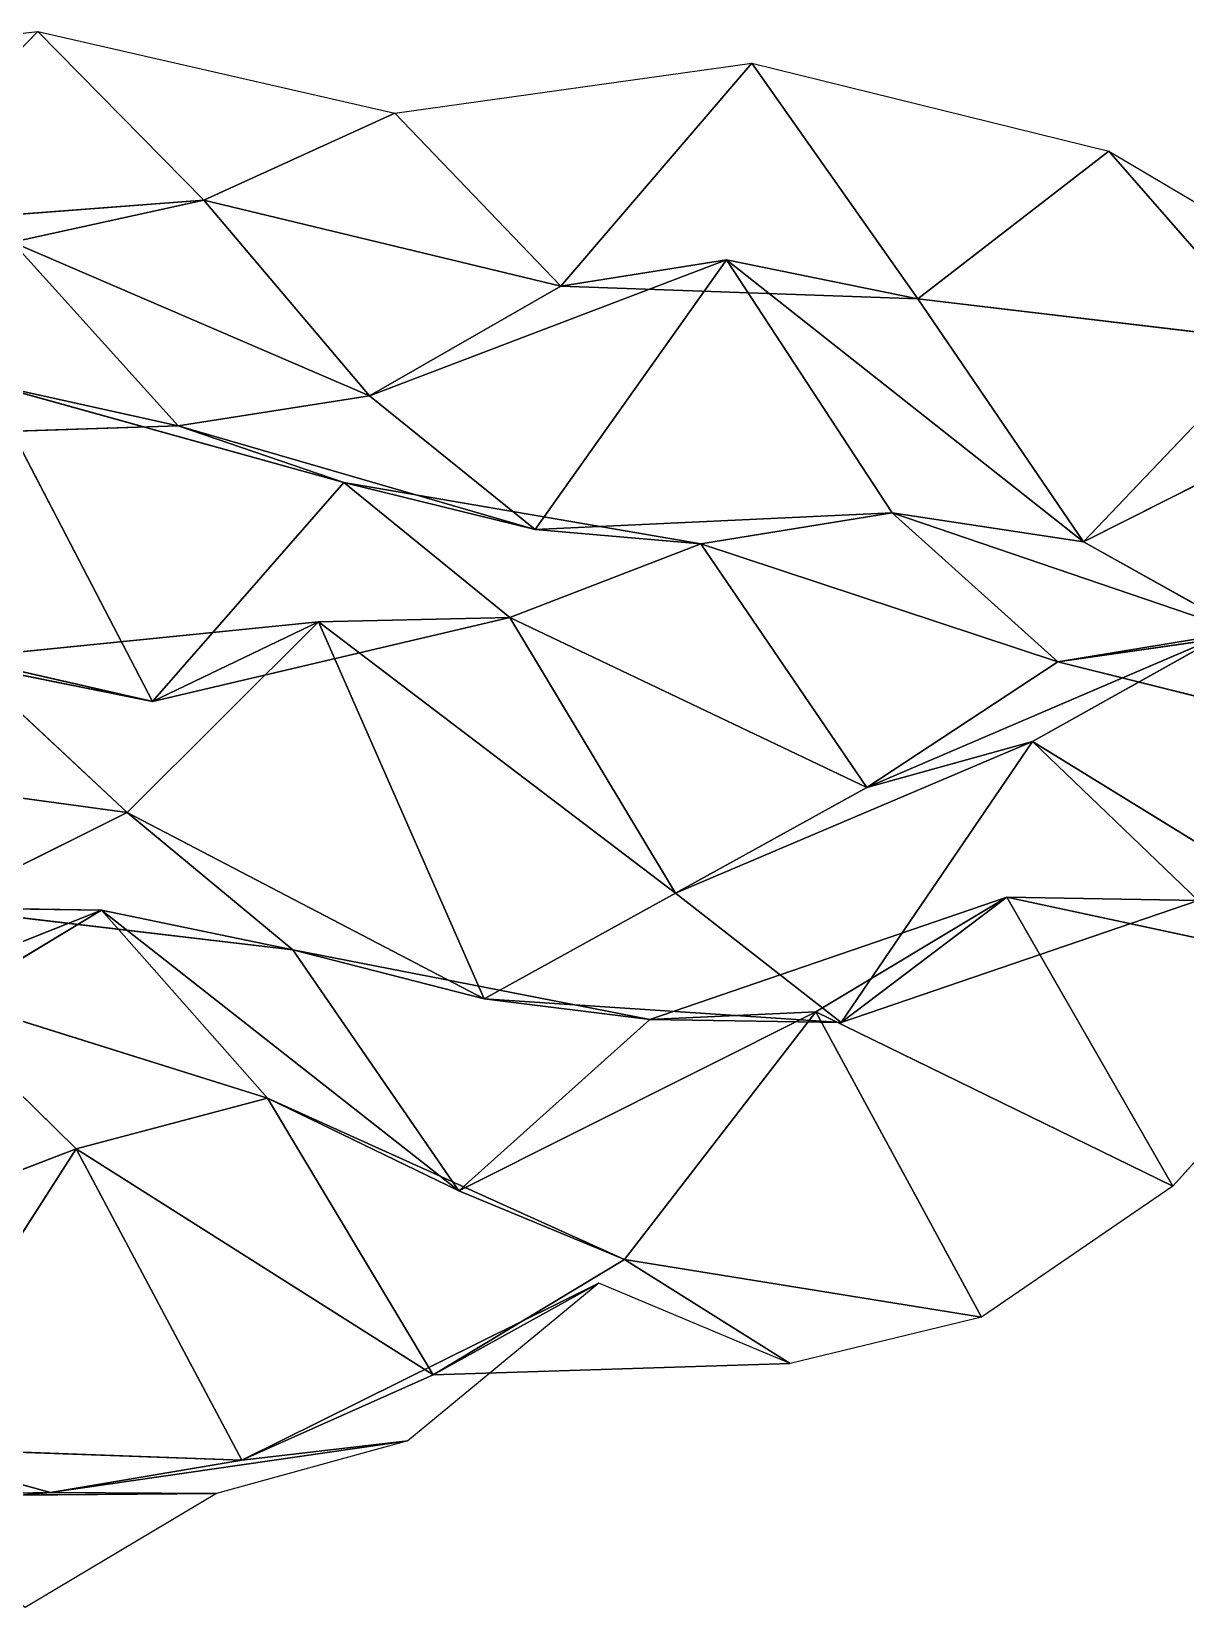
# Model space of a CAD drawing. Header units: metres. Extents: x -3703 to 431, y -1555 to 134.
# Drawn here: x 230.3 to 311.3, y 10.1 to 120.7 of the extents above; entities that cross this region are included whole.
import ezdxf

# ---------------------------------------------------------------- set-up
doc = ezdxf.new("R2010")
doc.units = ezdxf.units.M

msp = doc.modelspace()

# ---------------------------------------------------------------- linework, layer by layer
for p, q in [((205.71826, 117.92172, -383.809), (230.76224, 120.72812, -397.26773)), ((230.76224, 120.72812, -397.26773), (217.34583, 106.97769, -421.6885)), ((217.34583, 106.97769, -421.6885), (230.76224, 120.72812, -397.26773)), ((230.76224, 120.72812, -397.26773), (242.38977, 108.895706, -434.9486)), ((242.38977, 108.895706, -434.9486), (230.76224, 120.72812, -397.26773)), ((230.76224, 120.72812, -397.26773), (255.80618, 114.99167, -408.81622)), ((255.80618, 114.99167, -408.81622), (280.85016, 118.50208, -422.4324)), ((280.85016, 118.50208, -422.4324), (267.43375, 102.85484, -446.42902)), ((267.43375, 102.85484, -446.42902), (280.85016, 118.50208, -422.4324)), ((280.85016, 118.50208, -422.4324), (292.4777, 101.96406, -459.06107)), ((292.4777, 101.96406, -459.06107), (280.85016, 118.50208, -422.4324)), ((280.85016, 118.50208, -422.4324), (305.8941, 112.32383, -433.8821)), ((255.80618, 114.99167, -408.81622), (242.38977, 108.895706, -434.9486)), ((242.38977, 108.895706, -434.9486), (255.80618, 114.99167, -408.81622)), ((255.80618, 114.99167, -408.81622), (267.43375, 102.85484, -446.42902)), ((267.43375, 102.85484, -446.42902), (255.80618, 114.99167, -408.81622)), ((305.8941, 112.32383, -433.8821), (292.4777, 101.96406, -459.06107)), ((292.4777, 101.96406, -459.06107), (305.8941, 112.32383, -433.8821)), ((305.8941, 112.32383, -433.8821), (317.52167, 98.986145, -471.22638)), ((317.52167, 98.986145, -471.22638), (305.8941, 112.32383, -433.8821)), ((305.8941, 112.32383, -433.8821), (330.93808, 97.52103, -443.40332)), ((242.38977, 108.895706, -434.9486), (217.34583, 106.97769, -421.6885)), ((217.34583, 106.97769, -421.6885), (242.38977, 108.895706, -434.9486)), ((242.38977, 108.895706, -434.9486), (228.97339, 105.93273, -461.7815)), ((228.97339, 105.93273, -461.7815), (242.38977, 108.895706, -434.9486)), ((267.43375, 102.85484, -446.42902), (242.38977, 108.895706, -434.9486)), ((242.38977, 108.895706, -434.9486), (254.01733, 95.16102, -472.2041)), ((254.01733, 95.16102, -472.2041), (242.38977, 108.895706, -434.9486)), ((242.38977, 108.895706, -434.9486), (267.43375, 102.85484, -446.42902)), ((254.01733, 95.16102, -472.2041), (228.97339, 105.93273, -461.7815)), ((228.97339, 105.93273, -461.7815), (240.60092, 93.042854, -499.22592)), ((240.60092, 93.042854, -499.22592), (228.97339, 105.93273, -461.7815)), ((228.97339, 105.93273, -461.7815), (254.01733, 95.16102, -472.2041)), ((279.0613, 104.7063, -487.16968), (254.01733, 95.16102, -472.2041)), ((254.01733, 95.16102, -472.2041), (279.0613, 104.7063, -487.16968)), ((279.0613, 104.7063, -487.16968), (265.6449, 85.77674, -510.43237)), ((265.6449, 85.77674, -510.43237), (279.0613, 104.7063, -487.16968)), ((267.43375, 102.85484, -446.42902), (279.0613, 104.7063, -487.16968)), ((279.0613, 104.7063, -487.16968), (267.43375, 102.85484, -446.42902)), ((292.4777, 101.96406, -459.06107), (279.0613, 104.7063, -487.16968)), ((304.10526, 84.92396, -495.57745), (279.0613, 104.7063, -487.16968)), ((279.0613, 104.7063, -487.16968), (292.4777, 101.96406, -459.06107)), ((279.0613, 104.7063, -487.16968), (290.68884, 86.937485, -523.52313)), ((290.68884, 86.937485, -523.52313), (279.0613, 104.7063, -487.16968)), ((279.0613, 104.7063, -487.16968), (304.10526, 84.92396, -495.57745)), ((267.43375, 102.85484, -446.42902), (254.01733, 95.16102, -472.2041)), ((254.01733, 95.16102, -472.2041), (267.43375, 102.85484, -446.42902)), ((292.4777, 101.96406, -459.06107), (267.43375, 102.85484, -446.42902)), ((267.43375, 102.85484, -446.42902), (292.4777, 101.96406, -459.06107)), ((317.52167, 98.986145, -471.22638), (292.4777, 101.96406, -459.06107)), ((292.4777, 101.96406, -459.06107), (304.10526, 84.92396, -495.57745)), ((304.10526, 84.92396, -495.57745), (292.4777, 101.96406, -459.06107)), ((292.4777, 101.96406, -459.06107), (317.52167, 98.986145, -471.22638)), ((317.52167, 98.986145, -471.22638), (304.10526, 84.92396, -495.57745)), ((304.10526, 84.92396, -495.57745), (317.52167, 98.986145, -471.22638)), ((329.14923, 97.55286, -511.23254), (304.10526, 84.92396, -495.57745)), ((304.10526, 84.92396, -495.57745), (329.14923, 97.55286, -511.23254)), ((240.60092, 93.042854, -499.22592), (227.18451, 96.030426, -527.3894)), ((252.22849, 89.066826, -538.6635), (227.18451, 96.030426, -527.3894)), ((227.18451, 96.030426, -527.3894), (240.60092, 93.042854, -499.22592)), ((227.18451, 96.030426, -527.3894), (238.81207, 73.69917, -562.72266)), ((238.81207, 73.69917, -562.72266), (227.18451, 96.030426, -527.3894)), ((227.18451, 96.030426, -527.3894), (252.22849, 89.066826, -538.6635)), ((254.01733, 95.16102, -472.2041), (240.60092, 93.042854, -499.22592)), ((240.60092, 93.042854, -499.22592), (254.01733, 95.16102, -472.2041)), ((254.01733, 95.16102, -472.2041), (265.6449, 85.77674, -510.43237)), ((265.6449, 85.77674, -510.43237), (254.01733, 95.16102, -472.2041)), ((240.60092, 93.042854, -499.22592), (215.55698, 92.232025, -486.21338)), ((215.55698, 92.232025, -486.21338), (240.60092, 93.042854, -499.22592)), ((265.6449, 85.77674, -510.43237), (240.60092, 93.042854, -499.22592)), ((240.60092, 93.042854, -499.22592), (252.22849, 89.066826, -538.6635)), ((252.22849, 89.066826, -538.6635), (240.60092, 93.042854, -499.22592)), ((240.60092, 93.042854, -499.22592), (265.6449, 85.77674, -510.43237)), ((252.22849, 89.066826, -538.6635), (238.81207, 73.69917, -562.72266)), ((238.81207, 73.69917, -562.72266), (252.22849, 89.066826, -538.6635)), ((265.6449, 85.77674, -510.43237), (252.22849, 89.066826, -538.6635)), ((277.27243, 84.775696, -550.53516), (252.22849, 89.066826, -538.6635)), ((252.22849, 89.066826, -538.6635), (265.6449, 85.77674, -510.43237)), ((252.22849, 89.066826, -538.6635), (263.85602, 79.59709, -576.8727)), ((263.85602, 79.59709, -576.8727), (252.22849, 89.066826, -538.6635)), ((252.22849, 89.066826, -538.6635), (277.27243, 84.775696, -550.53516)), ((290.68884, 86.937485, -523.52313), (265.6449, 85.77674, -510.43237)), ((265.6449, 85.77674, -510.43237), (290.68884, 86.937485, -523.52313)), ((290.68884, 86.937485, -523.52313), (277.27243, 84.775696, -550.53516)), ((277.27243, 84.775696, -550.53516), (290.68884, 86.937485, -523.52313)), ((304.10526, 84.92396, -495.57745), (290.68884, 86.937485, -523.52313)), ((315.73282, 78.41283, -534.4482), (290.68884, 86.937485, -523.52313)), ((290.68884, 86.937485, -523.52313), (304.10526, 84.92396, -495.57745)), ((290.68884, 86.937485, -523.52313), (302.3164, 76.49848, -561.51556)), ((302.3164, 76.49848, -561.51556), (290.68884, 86.937485, -523.52313)), ((290.68884, 86.937485, -523.52313), (315.73282, 78.41283, -534.4482)), ((265.6449, 85.77674, -510.43237), (277.27243, 84.775696, -550.53516)), ((277.27243, 84.775696, -550.53516), (265.6449, 85.77674, -510.43237)), ((277.27243, 84.775696, -550.53516), (263.85602, 79.59709, -576.8727)), ((263.85602, 79.59709, -576.8727), (277.27243, 84.775696, -550.53516)), ((302.3164, 76.49848, -561.51556), (277.27243, 84.775696, -550.53516)), ((277.27243, 84.775696, -550.53516), (288.9, 67.66644, -587.03613)), ((288.9, 67.66644, -587.03613), (277.27243, 84.775696, -550.53516)), ((277.27243, 84.775696, -550.53516), (302.3164, 76.49848, -561.51556)), ((304.10526, 84.92396, -495.57745), (315.73282, 78.41283, -534.4482)), ((315.73282, 78.41283, -534.4482), (304.10526, 84.92396, -495.57745)), ((238.81207, 73.69917, -562.72266), (213.76811, 78.747375, -551.02026)), ((213.76811, 78.747375, -551.02026), (238.81207, 73.69917, -562.72266)), ((250.4396, 79.289, -604.2992), (225.39566, 76.76367, -590.9033)), ((225.39566, 76.76367, -590.9033), (250.4396, 79.289, -604.2992)), ((250.4396, 79.289, -604.2992), (237.02322, 65.90936, -628.8029)), ((237.02322, 65.90936, -628.8029), (250.4396, 79.289, -604.2992)), ((263.85602, 79.59709, -576.8727), (238.81207, 73.69917, -562.72266)), ((238.81207, 73.69917, -562.72266), (263.85602, 79.59709, -576.8727)), ((238.81207, 73.69917, -562.72266), (250.4396, 79.289, -604.2992)), ((250.4396, 79.289, -604.2992), (238.81207, 73.69917, -562.72266)), ((263.85602, 79.59709, -576.8727), (250.4396, 79.289, -604.2992)), ((250.4396, 79.289, -604.2992), (263.85602, 79.59709, -576.8727)), ((275.48358, 60.26129, -612.87573), (250.4396, 79.289, -604.2992)), ((250.4396, 79.289, -604.2992), (262.06717, 52.843414, -638.7125)), ((262.06717, 52.843414, -638.7125), (250.4396, 79.289, -604.2992)), ((250.4396, 79.289, -604.2992), (275.48358, 60.26129, -612.87573)), ((288.9, 67.66644, -587.03613), (263.85602, 79.59709, -576.8727)), ((263.85602, 79.59709, -576.8727), (275.48358, 60.26129, -612.87573)), ((275.48358, 60.26129, -612.87573), (263.85602, 79.59709, -576.8727)), ((263.85602, 79.59709, -576.8727), (288.9, 67.66644, -587.03613)), ((313.94397, 78.41585, -602.271), (288.9, 67.66644, -587.03613)), ((288.9, 67.66644, -587.03613), (313.94397, 78.41585, -602.271)), ((313.94397, 78.41585, -602.271), (300.52756, 70.897125, -628.0852)), ((300.52756, 70.897125, -628.0852), (313.94397, 78.41585, -602.271)), ((302.3164, 76.49848, -561.51556), (313.94397, 78.41585, -602.271)), ((313.94397, 78.41585, -602.271), (302.3164, 76.49848, -561.51556)), ((315.73282, 78.41283, -534.4482), (302.3164, 76.49848, -561.51556)), ((302.3164, 76.49848, -561.51556), (315.73282, 78.41283, -534.4482)), ((238.81207, 73.69917, -562.72266), (225.39566, 76.76367, -590.9033)), ((225.39566, 76.76367, -590.9033), (238.81207, 73.69917, -562.72266)), ((225.39566, 76.76367, -590.9033), (237.02322, 65.90936, -628.8029)), ((237.02322, 65.90936, -628.8029), (225.39566, 76.76367, -590.9033)), ((302.3164, 76.49848, -561.51556), (288.9, 67.66644, -587.03613)), ((288.9, 67.66644, -587.03613), (302.3164, 76.49848, -561.51556)), ((327.36038, 70.226555, -572.94434), (302.3164, 76.49848, -561.51556)), ((302.3164, 76.49848, -561.51556), (327.36038, 70.226555, -572.94434)), ((300.52756, 70.897125, -628.0852), (275.48358, 60.26129, -612.87573)), ((275.48358, 60.26129, -612.87573), (300.52756, 70.897125, -628.0852)), ((300.52756, 70.897125, -628.0852), (287.11115, 51.169464, -651.16943)), ((287.11115, 51.169464, -651.16943), (300.52756, 70.897125, -628.0852)), ((288.9, 67.66644, -587.03613), (300.52756, 70.897125, -628.0852)), ((300.52756, 70.897125, -628.0852), (288.9, 67.66644, -587.03613)), ((325.5715, 55.47203, -637.4673), (300.52756, 70.897125, -628.0852)), ((300.52756, 70.897125, -628.0852), (312.1551, 59.72915, -665.9147)), ((312.1551, 59.72915, -665.9147), (300.52756, 70.897125, -628.0852)), ((300.52756, 70.897125, -628.0852), (325.5715, 55.47203, -637.4673)), ((237.02322, 65.90936, -628.8029), (211.97925, 69.33709, -616.73816)), ((211.97925, 69.33709, -616.73816), (237.02322, 65.90936, -628.8029)), ((288.9, 67.66644, -587.03613), (275.48358, 60.26129, -612.87573)), ((275.48358, 60.26129, -612.87573), (288.9, 67.66644, -587.03613)), ((237.02322, 65.90936, -628.8029), (223.60681, 59.232864, -654.8054)), ((223.60681, 59.232864, -654.8054), (237.02322, 65.90936, -628.8029)), ((262.06717, 52.843414, -638.7125), (237.02322, 65.90936, -628.8029)), ((237.02322, 65.90936, -628.8029), (248.65076, 56.280655, -666.97656)), ((248.65076, 56.280655, -666.97656), (237.02322, 65.90936, -628.8029)), ((237.02322, 65.90936, -628.8029), (262.06717, 52.843414, -638.7125)), ((275.48358, 60.26129, -612.87573), (262.06717, 52.843414, -638.7125)), ((262.06717, 52.843414, -638.7125), (275.48358, 60.26129, -612.87573)), ((298.73868, 59.96795, -693.4635), (273.69473, 51.378815, -678.7117)), ((273.69473, 51.378815, -678.7117), (298.73868, 59.96795, -693.4635)), ((275.48358, 60.26129, -612.87573), (287.11115, 51.169464, -651.16943)), ((287.11115, 51.169464, -651.16943), (275.48358, 60.26129, -612.87573)), ((298.73868, 59.96795, -693.4635), (285.32227, 51.921234, -719.15967)), ((285.32227, 51.921234, -719.15967), (298.73868, 59.96795, -693.4635)), ((287.11115, 51.169464, -651.16943), (298.73868, 59.96795, -693.4635)), ((298.73868, 59.96795, -693.4635), (287.11115, 51.169464, -651.16943)), ((312.1551, 59.72915, -665.9147), (287.11115, 51.169464, -651.16943)), ((287.11115, 51.169464, -651.16943), (312.1551, 59.72915, -665.9147)), ((312.1551, 59.72915, -665.9147), (298.73868, 59.96795, -693.4635)), ((323.78265, 54.594475, -705.09314), (298.73868, 59.96795, -693.4635)), ((298.73868, 59.96795, -693.4635), (312.1551, 59.72915, -665.9147)), ((298.73868, 59.96795, -693.4635), (310.36624, 39.685257, -729.25476)), ((310.36624, 39.685257, -729.25476), (298.73868, 59.96795, -693.4635)), ((298.73868, 59.96795, -693.4635), (323.78265, 54.594475, -705.09314)), ((235.23434, 59.055023, -695.0924), (210.1904, 43.939247, -678.88116)), ((210.1904, 43.939247, -678.88116), (235.23434, 59.055023, -695.0924)), ((235.23434, 59.055023, -695.0924), (221.81796, 53.731186, -721.39734)), ((221.81796, 53.731186, -721.39734), (235.23434, 59.055023, -695.0924)), ((248.65076, 56.280655, -666.97656), (223.60681, 59.232864, -654.8054)), ((223.60681, 59.232864, -654.8054), (235.23434, 59.055023, -695.0924)), ((235.23434, 59.055023, -695.0924), (223.60681, 59.232864, -654.8054)), ((223.60681, 59.232864, -654.8054), (248.65076, 56.280655, -666.97656)), ((248.65076, 56.280655, -666.97656), (235.23434, 59.055023, -695.0924)), ((260.27832, 39.358482, -703.5193), (235.23434, 59.055023, -695.0924)), ((235.23434, 59.055023, -695.0924), (248.65076, 56.280655, -666.97656)), ((235.23434, 59.055023, -695.0924), (246.86194, 45.86779, -732.47034)), ((246.86194, 45.86779, -732.47034), (235.23434, 59.055023, -695.0924)), ((235.23434, 59.055023, -695.0924), (260.27832, 39.358482, -703.5193)), ((262.06717, 52.843414, -638.7125), (248.65076, 56.280655, -666.97656)), ((273.69473, 51.378815, -678.7117), (248.65076, 56.280655, -666.97656)), ((248.65076, 56.280655, -666.97656), (262.06717, 52.843414, -638.7125)), ((248.65076, 56.280655, -666.97656), (260.27832, 39.358482, -703.5193)), ((260.27832, 39.358482, -703.5193), (248.65076, 56.280655, -666.97656)), ((248.65076, 56.280655, -666.97656), (273.69473, 51.378815, -678.7117)), ((323.78265, 54.594475, -705.09314), (310.36624, 39.685257, -729.25476)), ((246.86194, 45.86779, -732.47034), (221.81796, 53.731186, -721.39734)), ((221.81796, 53.731186, -721.39734), (233.44553, 42.30082, -759.16815)), ((233.44553, 42.30082, -759.16815), (221.81796, 53.731186, -721.39734)), ((221.81796, 53.731186, -721.39734), (246.86194, 45.86779, -732.47034)), ((287.11115, 51.169464, -651.16943), (262.06717, 52.843414, -638.7125)), ((262.06717, 52.843414, -638.7125), (273.69473, 51.378815, -678.7117)), ((273.69473, 51.378815, -678.7117), (262.06717, 52.843414, -638.7125)), ((262.06717, 52.843414, -638.7125), (287.11115, 51.169464, -651.16943)), ((285.32227, 51.921234, -719.15967), (260.27832, 39.358482, -703.5193)), ((260.27832, 39.358482, -703.5193), (285.32227, 51.921234, -719.15967)), ((273.69473, 51.378815, -678.7117), (260.27832, 39.358482, -703.5193)), ((260.27832, 39.358482, -703.5193), (273.69473, 51.378815, -678.7117)), ((285.32227, 51.921234, -719.15967), (271.90588, 34.54648, -742.77)), ((271.90588, 34.54648, -742.77), (285.32227, 51.921234, -719.15967)), ((273.69473, 51.378815, -678.7117), (285.32227, 51.921234, -719.15967)), ((285.32227, 51.921234, -719.15967), (273.69473, 51.378815, -678.7117)), ((287.11115, 51.169464, -651.16943), (273.69473, 51.378815, -678.7117)), ((273.69473, 51.378815, -678.7117), (287.11115, 51.169464, -651.16943)), ((310.36624, 39.685257, -729.25476), (285.32227, 51.921234, -719.15967)), ((285.32227, 51.921234, -719.15967), (296.94986, 30.507553, -754.698)), ((296.94986, 30.507553, -754.698), (285.32227, 51.921234, -719.15967)), ((285.32227, 51.921234, -719.15967), (310.36624, 39.685257, -729.25476)), ((246.86194, 45.86779, -732.47034), (233.44553, 42.30082, -759.16815)), ((233.44553, 42.30082, -759.16815), (246.86194, 45.86779, -732.47034)), ((260.27832, 39.358482, -703.5193), (246.86194, 45.86779, -732.47034)), ((271.90588, 34.54648, -742.77), (246.86194, 45.86779, -732.47034)), ((246.86194, 45.86779, -732.47034), (260.27832, 39.358482, -703.5193)), ((246.86194, 45.86779, -732.47034), (258.48947, 26.440887, -768.453)), ((258.48947, 26.440887, -768.453), (246.86194, 45.86779, -732.47034)), ((246.86194, 45.86779, -732.47034), (271.90588, 34.54648, -742.77)), ((233.44553, 42.30082, -759.16815), (208.40155, 32.714767, -744.1935)), ((208.40155, 32.714767, -744.1935), (233.44553, 42.30082, -759.16815)), ((233.44553, 42.30082, -759.16815), (220.02911, 21.362495, -781.9816)), ((220.02911, 21.362495, -781.9816), (233.44553, 42.30082, -759.16815)), ((258.48947, 26.440887, -768.453), (233.44553, 42.30082, -759.16815)), ((233.44553, 42.30082, -759.16815), (245.07306, 20.449074, -794.60864)), ((245.07306, 20.449074, -794.60864), (233.44553, 42.30082, -759.16815)), ((233.44553, 42.30082, -759.16815), (258.48947, 26.440887, -768.453)), ((260.27832, 39.358482, -703.5193), (271.90588, 34.54648, -742.77)), ((271.90588, 34.54648, -742.77), (260.27832, 39.358482, -703.5193)), ((310.36624, 39.685257, -729.25476), (296.94986, 30.507553, -754.698)), ((271.90588, 34.54648, -742.77), (258.48947, 26.440887, -768.453)), ((258.48947, 26.440887, -768.453), (271.90588, 34.54648, -742.77)), ((296.94986, 30.507553, -754.698), (271.90588, 34.54648, -742.77)), ((271.90588, 34.54648, -742.77), (283.53345, 27.248474, -781.4647)), ((283.53345, 27.248474, -781.4647), (271.90588, 34.54648, -742.77)), ((271.90588, 34.54648, -742.77), (296.94986, 30.507553, -754.698)), ((270.11703, 32.87181, -810.21765), (245.07306, 20.449074, -794.60864)), ((245.07306, 20.449074, -794.60864), (270.11703, 32.87181, -810.21765)), ((270.11703, 32.87181, -810.21765), (256.70062, 21.822166, -835.2423)), ((258.48947, 26.440887, -768.453), (270.11703, 32.87181, -810.21765)), ((270.11703, 32.87181, -810.21765), (258.48947, 26.440887, -768.453)), ((283.53345, 27.248474, -781.4647), (270.11703, 32.87181, -810.21765)), ((296.94986, 30.507553, -754.698), (283.53345, 27.248474, -781.4647)), ((283.53345, 27.248474, -781.4647), (258.48947, 26.440887, -768.453)), ((258.48947, 26.440887, -768.453), (283.53345, 27.248474, -781.4647)), ((258.48947, 26.440887, -768.453), (245.07306, 20.449074, -794.60864)), ((245.07306, 20.449074, -794.60864), (258.48947, 26.440887, -768.453)), ((245.07306, 20.449074, -794.60864), (220.02911, 21.362495, -781.9816)), ((220.02911, 21.362495, -781.9816), (231.65665, 18.197525, -821.6006)), ((231.65665, 18.197525, -821.6006), (220.02911, 21.362495, -781.9816)), ((220.02911, 21.362495, -781.9816), (245.07306, 20.449074, -794.60864)), ((256.70062, 21.822166, -835.2423), (231.65665, 18.197525, -821.6006)), ((231.65665, 18.197525, -821.6006), (256.70062, 21.822166, -835.2423)), ((256.70062, 21.822166, -835.2423), (243.28421, 18.118896, -861.90967)), ((245.07306, 20.449074, -794.60864), (256.70062, 21.822166, -835.2423)), ((256.70062, 21.822166, -835.2423), (245.07306, 20.449074, -794.60864)), ((245.07306, 20.449074, -794.60864), (231.65665, 18.197525, -821.6006)), ((231.65665, 18.197525, -821.6006), (245.07306, 20.449074, -794.60864)), ((231.65665, 18.197525, -821.6006), (206.6127, 15.92305, -808.2608)), ((206.6127, 15.92305, -808.2608), (231.65665, 18.197525, -821.6006)), ((231.65665, 18.197525, -821.6006), (218.24023, 17.917671, -849.03345)), ((218.24023, 17.917671, -849.03345), (231.65665, 18.197525, -821.6006)), ((243.28421, 18.118896, -861.90967), (218.24023, 17.917671, -849.03345)), ((218.24023, 17.917671, -849.03345), (243.28421, 18.118896, -861.90967)), ((243.28421, 18.118896, -861.90967), (229.8678, 10.1213, -887.6168)), ((231.65665, 18.197525, -821.6006), (243.28421, 18.118896, -861.90967)), ((243.28421, 18.118896, -861.90967), (231.65665, 18.197525, -821.6006))]:
    msp.add_line(p, q)
for points in [[(217.34583, 106.97769, -421.6885), (205.71826, 117.92172, -383.809), (230.76224, 120.72812, -397.26773), (230.76234, 120.72822, -397.26764)], [(230.76224, 120.72812, -397.26773), (242.38977, 108.895706, -434.9486), (217.34583, 106.97769, -421.6885), (217.34593, 106.97779, -421.68842)], [(242.38977, 108.895706, -434.9486), (230.76224, 120.72812, -397.26773), (255.80618, 114.99167, -408.81622), (255.80629, 114.99177, -408.81613)], [(267.43375, 102.85484, -446.42902), (255.80618, 114.99167, -408.81622), (280.85016, 118.50208, -422.4324), (280.85025, 118.50218, -422.4323)], [(280.85016, 118.50208, -422.4324), (292.4777, 101.96406, -459.06107), (267.43375, 102.85484, -446.42902), (267.43384, 102.85494, -446.42892)], [(292.4777, 101.96406, -459.06107), (280.85016, 118.50208, -422.4324), (305.8941, 112.32383, -433.8821), (305.8942, 112.32393, -433.88202)], [(255.80618, 114.99167, -408.81622), (267.43375, 102.85484, -446.42902), (242.38977, 108.895706, -434.9486), (242.38988, 108.895805, -434.94852)], [(305.8941, 112.32383, -433.8821), (317.52167, 98.986145, -471.22638), (292.4777, 101.96406, -459.06107), (292.47778, 101.96416, -459.06097)], [(317.52167, 98.986145, -471.22638), (305.8941, 112.32383, -433.8821), (330.93808, 97.52103, -443.40332), (330.93817, 97.521126, -443.40323)], [(228.97339, 105.93273, -461.7815), (217.34583, 106.97769, -421.6885), (242.38977, 108.895706, -434.9486), (242.38988, 108.895805, -434.94852)], [(242.38977, 108.895706, -434.9486), (254.01733, 95.16102, -472.2041), (228.97339, 105.93273, -461.7815), (228.9735, 105.93283, -461.7814)], [(254.01733, 95.16102, -472.2041), (242.38977, 108.895706, -434.9486), (267.43375, 102.85484, -446.42902), (267.43384, 102.85494, -446.42892)], [(228.97339, 105.93273, -461.7815), (240.60092, 93.042854, -499.22592), (215.55698, 92.232025, -486.21338), (215.55708, 92.232124, -486.2133)], [(240.60092, 93.042854, -499.22592), (228.97339, 105.93273, -461.7815), (254.01733, 95.16102, -472.2041), (254.01744, 95.16112, -472.204)], [(265.6449, 85.77674, -510.43237), (254.01733, 95.16102, -472.2041), (279.0613, 104.7063, -487.16968), (279.0614, 104.7064, -487.1696)], [(267.43375, 102.85484, -446.42902), (279.0613, 104.7063, -487.16968), (254.01733, 95.16102, -472.2041), (254.01744, 95.16112, -472.204)], [(279.0613, 104.7063, -487.16968), (290.68884, 86.937485, -523.52313), (265.6449, 85.77674, -510.43237), (265.645, 85.77684, -510.43228)], [(279.0613, 104.7063, -487.16968), (267.43375, 102.85484, -446.42902), (292.4777, 101.96406, -459.06107), (292.47778, 101.96416, -459.06097)], [(292.4777, 101.96406, -459.06107), (304.10526, 84.92396, -495.57745), (279.0613, 104.7063, -487.16968), (279.0614, 104.7064, -487.1696)], [(290.68884, 86.937485, -523.52313), (279.0613, 104.7063, -487.16968), (304.10526, 84.92396, -495.57745), (304.10535, 84.92406, -495.57736)], [(304.10526, 84.92396, -495.57745), (292.4777, 101.96406, -459.06107), (317.52167, 98.986145, -471.22638), (317.52176, 98.986244, -471.2263)], [(317.52167, 98.986145, -471.22638), (329.14923, 97.55286, -511.23254), (304.10526, 84.92396, -495.57745), (304.10535, 84.92406, -495.57736)], [(315.73282, 78.41283, -534.4482), (304.10526, 84.92396, -495.57745), (329.14923, 97.55286, -511.23254), (329.14932, 97.552956, -511.23245)], [(227.18451, 96.030426, -527.3894), (238.81207, 73.69917, -562.72266), (213.76811, 78.747375, -551.02026), (213.76822, 78.747475, -551.02014)], [(227.18451, 96.030426, -527.3894), (215.55698, 92.232025, -486.21338), (240.60092, 93.042854, -499.22592), (240.60103, 93.04295, -499.22583)], [(240.60092, 93.042854, -499.22592), (252.22849, 89.066826, -538.6635), (227.18451, 96.030426, -527.3894), (227.18462, 96.030525, -527.3893)], [(238.81207, 73.69917, -562.72266), (227.18451, 96.030426, -527.3894), (252.22849, 89.066826, -538.6635), (252.22859, 89.066925, -538.6634)], [(254.01733, 95.16102, -472.2041), (265.6449, 85.77674, -510.43237), (240.60092, 93.042854, -499.22592), (240.60103, 93.04295, -499.22583)], [(252.22849, 89.066826, -538.6635), (240.60092, 93.042854, -499.22592), (265.6449, 85.77674, -510.43237), (265.645, 85.77684, -510.43228)], [(252.22849, 89.066826, -538.6635), (263.85602, 79.59709, -576.8727), (238.81207, 73.69917, -562.72266), (238.81218, 73.69927, -562.72253)], [(265.6449, 85.77674, -510.43237), (277.27243, 84.775696, -550.53516), (252.22849, 89.066826, -538.6635), (252.22859, 89.066925, -538.6634)], [(263.85602, 79.59709, -576.8727), (252.22849, 89.066826, -538.6635), (277.27243, 84.775696, -550.53516), (277.27252, 84.775795, -550.53503)], [(277.27243, 84.775696, -550.53516), (265.6449, 85.77674, -510.43237), (290.68884, 86.937485, -523.52313), (290.68893, 86.937584, -523.523)], [(290.68884, 86.937485, -523.52313), (302.3164, 76.49848, -561.51556), (277.27243, 84.775696, -550.53516), (277.27252, 84.775795, -550.53503)], [(304.10526, 84.92396, -495.57745), (315.73282, 78.41283, -534.4482), (290.68884, 86.937485, -523.52313), (290.68893, 86.937584, -523.523)], [(302.3164, 76.49848, -561.51556), (290.68884, 86.937485, -523.52313), (315.73282, 78.41283, -534.4482), (315.7329, 78.412926, -534.44806)], [(277.27243, 84.775696, -550.53516), (288.9, 67.66644, -587.03613), (263.85602, 79.59709, -576.8727), (263.8561, 79.59719, -576.87256)], [(288.9, 67.66644, -587.03613), (277.27243, 84.775696, -550.53516), (302.3164, 76.49848, -561.51556), (302.3165, 76.49858, -561.51544)], [(225.39566, 76.76367, -590.9033), (213.76811, 78.747375, -551.02026), (238.81207, 73.69917, -562.72266), (238.81218, 73.69927, -562.72253)], [(237.02322, 65.90936, -628.8029), (225.39566, 76.76367, -590.9033), (250.4396, 79.289, -604.2992), (250.43971, 79.2891, -604.2991)], [(238.81207, 73.69917, -562.72266), (250.4396, 79.289, -604.2992), (225.39566, 76.76367, -590.9033), (225.39577, 76.76377, -590.9032)], [(250.4396, 79.289, -604.2992), (262.06717, 52.843414, -638.7125), (237.02322, 65.90936, -628.8029), (237.02333, 65.90946, -628.8028)], [(250.4396, 79.289, -604.2992), (238.81207, 73.69917, -562.72266), (263.85602, 79.59709, -576.8727), (263.8561, 79.59719, -576.87256)], [(263.85602, 79.59709, -576.8727), (275.48358, 60.26129, -612.87573), (250.4396, 79.289, -604.2992), (250.43971, 79.2891, -604.2991)], [(262.06717, 52.843414, -638.7125), (250.4396, 79.289, -604.2992), (275.48358, 60.26129, -612.87573), (275.48367, 60.26139, -612.8756)], [(275.48358, 60.26129, -612.87573), (263.85602, 79.59709, -576.8727), (288.9, 67.66644, -587.03613), (288.9001, 67.66654, -587.036)], [(300.52756, 70.897125, -628.0852), (288.9, 67.66644, -587.03613), (313.94397, 78.41585, -602.271), (313.94406, 78.41595, -602.2709)], [(302.3164, 76.49848, -561.51556), (313.94397, 78.41585, -602.271), (288.9, 67.66644, -587.03613), (288.9001, 67.66654, -587.036)], [(313.94397, 78.41585, -602.271), (325.5715, 55.47203, -637.4673), (300.52756, 70.897125, -628.0852), (300.52765, 70.897224, -628.0851)], [(313.94397, 78.41585, -602.271), (302.3164, 76.49848, -561.51556), (327.36038, 70.226555, -572.94434), (327.36047, 70.226654, -572.9442)], [(315.73282, 78.41283, -534.4482), (327.36038, 70.226555, -572.94434), (302.3164, 76.49848, -561.51556), (302.3165, 76.49858, -561.51544)], [(225.39566, 76.76367, -590.9033), (237.02322, 65.90936, -628.8029), (211.97925, 69.33709, -616.73816), (211.97935, 69.33719, -616.73804)], [(287.11115, 51.169464, -651.16943), (275.48358, 60.26129, -612.87573), (300.52756, 70.897125, -628.0852), (300.52765, 70.897224, -628.0851)], [(288.9, 67.66644, -587.03613), (300.52756, 70.897125, -628.0852), (275.48358, 60.26129, -612.87573), (275.48367, 60.26139, -612.8756)], [(300.52756, 70.897125, -628.0852), (312.1551, 59.72915, -665.9147), (287.11115, 51.169464, -651.16943), (287.11124, 51.169563, -651.1693)], [(312.1551, 59.72915, -665.9147), (300.52756, 70.897125, -628.0852), (325.5715, 55.47203, -637.4673), (325.5716, 55.47213, -637.46716)], [(223.60681, 59.232864, -654.8054), (211.97925, 69.33709, -616.73816), (237.02322, 65.90936, -628.8029), (237.02333, 65.90946, -628.8028)], [(237.02322, 65.90936, -628.8029), (248.65076, 56.280655, -666.97656), (223.60681, 59.232864, -654.8054), (223.60692, 59.232964, -654.8053)], [(248.65076, 56.280655, -666.97656), (237.02322, 65.90936, -628.8029), (262.06717, 52.843414, -638.7125), (262.06726, 52.843513, -638.7124)], [(275.48358, 60.26129, -612.87573), (287.11115, 51.169464, -651.16943), (262.06717, 52.843414, -638.7125), (262.06726, 52.843513, -638.7124)], [(285.32227, 51.921234, -719.15967), (273.69473, 51.378815, -678.7117), (298.73868, 59.96795, -693.4635), (298.73877, 59.96805, -693.4634)], [(287.11115, 51.169464, -651.16943), (298.73868, 59.96795, -693.4635), (273.69473, 51.378815, -678.7117), (273.69482, 51.378914, -678.71155)], [(298.73868, 59.96795, -693.4635), (310.36624, 39.685257, -729.25476), (285.32227, 51.921234, -719.15967), (285.32236, 51.921333, -719.15955)], [(298.73868, 59.96795, -693.4635), (287.11115, 51.169464, -651.16943), (312.1551, 59.72915, -665.9147), (312.15518, 59.729248, -665.91455)], [(312.1551, 59.72915, -665.9147), (323.78265, 54.594475, -705.09314), (298.73868, 59.96795, -693.4635), (298.73877, 59.96805, -693.4634)], [(310.36624, 39.685257, -729.25476), (298.73868, 59.96795, -693.4635), (323.78265, 54.594475, -705.09314), (323.78275, 54.594574, -705.093)], [(223.60681, 59.232864, -654.8054), (235.23434, 59.055023, -695.0924), (210.1904, 43.939247, -678.88116), (210.1905, 43.939346, -678.88104)], [(221.81796, 53.731186, -721.39734), (210.1904, 43.939247, -678.88116), (235.23434, 59.055023, -695.0924), (235.23445, 59.055122, -695.0923)], [(235.23434, 59.055023, -695.0924), (246.86194, 45.86779, -732.47034), (221.81796, 53.731186, -721.39734), (221.81807, 53.731285, -721.3972)], [(235.23434, 59.055023, -695.0924), (223.60681, 59.232864, -654.8054), (248.65076, 56.280655, -666.97656), (248.65086, 56.280754, -666.97644)], [(248.65076, 56.280655, -666.97656), (260.27832, 39.358482, -703.5193), (235.23434, 59.055023, -695.0924), (235.23445, 59.055122, -695.0923)], [(246.86194, 45.86779, -732.47034), (235.23434, 59.055023, -695.0924), (260.27832, 39.358482, -703.5193), (260.2784, 39.35858, -703.51917)], [(262.06717, 52.843414, -638.7125), (273.69473, 51.378815, -678.7117), (248.65076, 56.280655, -666.97656), (248.65086, 56.280754, -666.97644)], [(260.27832, 39.358482, -703.5193), (248.65076, 56.280655, -666.97656), (273.69473, 51.378815, -678.7117), (273.69482, 51.378914, -678.71155)], [(221.81796, 53.731186, -721.39734), (233.44553, 42.30082, -759.16815), (208.40155, 32.714767, -744.1935), (208.40166, 32.714867, -744.19336)], [(233.44553, 42.30082, -759.16815), (221.81796, 53.731186, -721.39734), (246.86194, 45.86779, -732.47034), (246.86205, 45.86789, -732.4702)], [(273.69473, 51.378815, -678.7117), (262.06717, 52.843414, -638.7125), (287.11115, 51.169464, -651.16943), (287.11124, 51.169563, -651.1693)], [(271.90588, 34.54648, -742.77), (260.27832, 39.358482, -703.5193), (285.32227, 51.921234, -719.15967), (285.32236, 51.921333, -719.15955)], [(273.69473, 51.378815, -678.7117), (285.32227, 51.921234, -719.15967), (260.27832, 39.358482, -703.5193), (260.2784, 39.35858, -703.51917)], [(285.32227, 51.921234, -719.15967), (296.94986, 30.507553, -754.698), (271.90588, 34.54648, -742.77), (271.90598, 34.546577, -742.7699)], [(296.94986, 30.507553, -754.698), (285.32227, 51.921234, -719.15967), (310.36624, 39.685257, -729.25476), (310.36633, 39.685356, -729.25464)], [(246.86194, 45.86779, -732.47034), (258.48947, 26.440887, -768.453), (233.44553, 42.30082, -759.16815), (233.44563, 42.30092, -759.168)], [(260.27832, 39.358482, -703.5193), (271.90588, 34.54648, -742.77), (246.86194, 45.86779, -732.47034), (246.86205, 45.86789, -732.4702)], [(258.48947, 26.440887, -768.453), (246.86194, 45.86779, -732.47034), (271.90588, 34.54648, -742.77), (271.90598, 34.546577, -742.7699)], [(220.02911, 21.362495, -781.9816), (208.40155, 32.714767, -744.1935), (233.44553, 42.30082, -759.16815), (233.44563, 42.30092, -759.168)], [(233.44553, 42.30082, -759.16815), (245.07306, 20.449074, -794.60864), (220.02911, 21.362495, -781.9816), (220.02922, 21.362595, -781.9815)], [(245.07306, 20.449074, -794.60864), (233.44553, 42.30082, -759.16815), (258.48947, 26.440887, -768.453), (258.48956, 26.440987, -768.4529)], [(271.90588, 34.54648, -742.77), (283.53345, 27.248474, -781.4647), (258.48947, 26.440887, -768.453), (258.48956, 26.440987, -768.4529)], [(283.53345, 27.248474, -781.4647), (271.90588, 34.54648, -742.77), (296.94986, 30.507553, -754.698), (296.94995, 30.507652, -754.6979)], [(256.70062, 21.822166, -835.2423), (245.07306, 20.449074, -794.60864), (270.11703, 32.87181, -810.21765), (270.11713, 32.87191, -810.2175)], [(258.48947, 26.440887, -768.453), (270.11703, 32.87181, -810.21765), (245.07306, 20.449074, -794.60864), (245.07317, 20.449173, -794.6085)], [(270.11703, 32.87181, -810.21765), (258.48947, 26.440887, -768.453), (283.53345, 27.248474, -781.4647), (283.53354, 27.248573, -781.4646)], [(220.02911, 21.362495, -781.9816), (231.65665, 18.197525, -821.6006), (206.6127, 15.92305, -808.2608), (206.61281, 15.92315, -808.2607)], [(231.65665, 18.197525, -821.6006), (220.02911, 21.362495, -781.9816), (245.07306, 20.449074, -794.60864), (245.07317, 20.449173, -794.6085)], [(243.28421, 18.118896, -861.90967), (231.65665, 18.197525, -821.6006), (256.70062, 21.822166, -835.2423), (256.7007, 21.822266, -835.2422)], [(245.07306, 20.449074, -794.60864), (256.70062, 21.822166, -835.2423), (231.65665, 18.197525, -821.6006), (231.65675, 18.197624, -821.60046)], [(218.24023, 17.917671, -849.03345), (206.6127, 15.92305, -808.2608), (231.65665, 18.197525, -821.6006), (231.65675, 18.197624, -821.60046)], [(231.65665, 18.197525, -821.6006), (243.28421, 18.118896, -861.90967), (218.24023, 17.917671, -849.03345), (218.24034, 17.91777, -849.0333)], [(229.8678, 10.1213, -887.6168), (218.24023, 17.917671, -849.03345), (243.28421, 18.118896, -861.90967), (243.28432, 18.118996, -861.90955)]]:
    msp.add_3dface(points)

doc.saveas('drawing.dxf')
